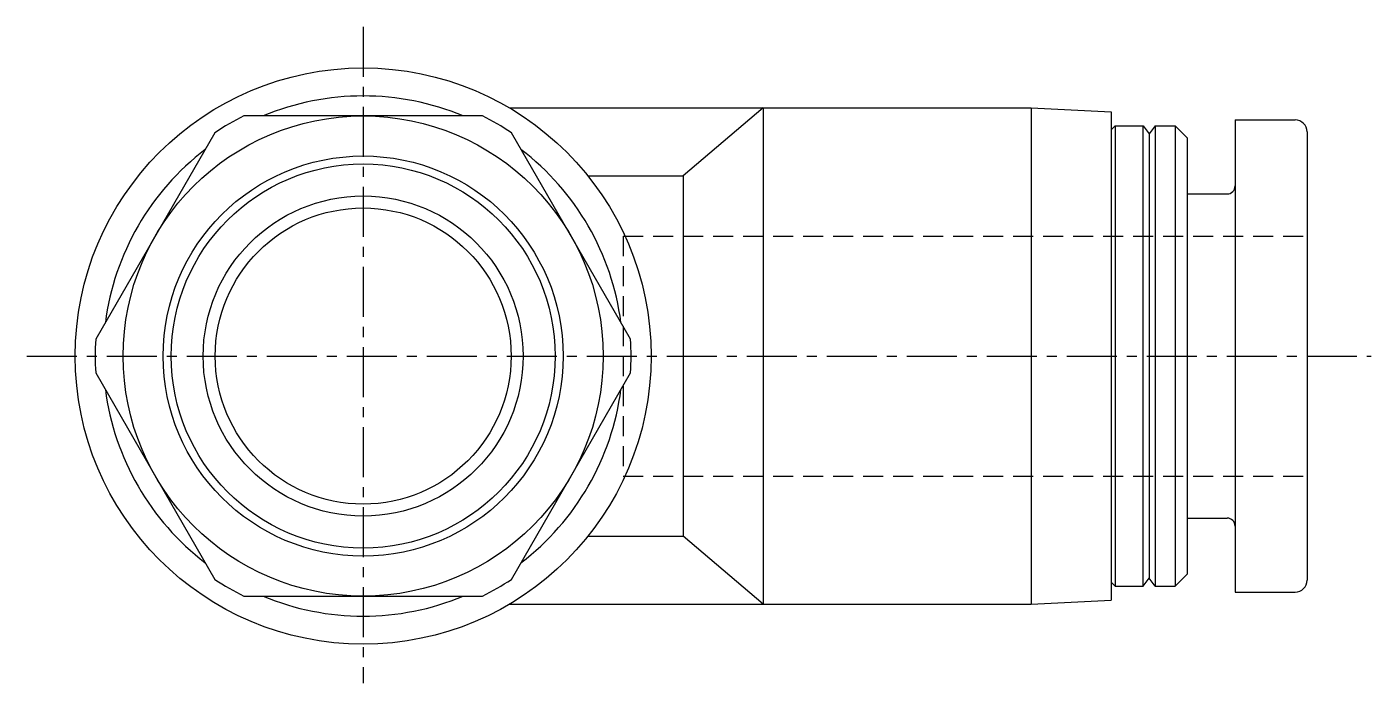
# Model space of a CAD drawing. Extents: x -6 to 95, y -15 to 76.
# Drawn here: x 27.95 to 61.56, y 59.67 to 76.07 of the extents above; entities that cross this region are included whole.
import ezdxf

# ---------------------------------------------------------------- set-up
doc = ezdxf.new("R2010")
doc.units = 0
doc.linetypes.add('CENTER', pattern=[2, 1.25, -0.25, 0.25, -0.25])
doc.linetypes.add('DASHED', pattern=[0.75, 0.5, -0.25])
doc.layers.get('0').update_dxf_attribs({"linetype": 'CONTINUOUS'})
doc.layers.add('CENTER', color=1, linetype='CENTER')

msp = doc.modelspace()

# ---------------------------------------------------------------- linework, layer by layer
at = {"color": 7, "linetype": 'CONTINUOUS'}
for p, q in [((40.022, 74.048), (53.061, 74.048)), ((46.361, 74.048), (44.361, 72.348)), ((46.361, 74.048), (46.361, 61.648)), ((53.061, 74.048), (53.061, 61.648)), ((53.061, 74.048), (55.061, 73.948)), ((55.061, 73.948), (55.061, 61.748)), ((39.343, 73.848), (33.379, 73.848)), ((58.161, 73.748), (59.661, 73.748)), ((58.161, 73.748), (58.161, 61.948)), ((32.656, 73.43), (29.674, 68.266)), ((43.048, 68.266), (40.066, 73.43)), ((55.061, 73.498), (55.161, 73.598)), ((55.161, 73.598), (55.861, 73.598)), ((55.161, 73.598), (55.161, 62.098)), ((55.861, 73.598), (56.011, 73.398)), ((55.861, 62.098), (55.861, 73.598)), ((56.161, 73.598), (56.011, 73.398)), ((56.011, 73.398), (56.011, 62.298)), ((56.161, 73.598), (56.661, 73.598)), ((56.161, 73.598), (56.161, 62.098)), ((56.661, 73.598), (56.961, 73.298)), ((56.661, 73.598), (56.661, 62.098)), ((56.961, 73.298), (56.961, 62.398)), ((59.961, 73.448), (59.961, 62.248)), ((41.981, 72.348), (44.361, 72.348)), ((44.361, 72.348), (44.361, 63.348)), ((56.961, 71.898), (57.961, 71.898)), ((29.674, 67.43), (32.656, 62.266)), ((40.066, 62.266), (43.048, 67.43)), ((56.961, 63.798), (57.961, 63.798)), ((41.981, 63.348), (44.361, 63.348)), ((46.361, 61.648), (44.361, 63.348)), ((55.061, 62.198), (55.161, 62.098)), ((55.861, 62.098), (56.011, 62.298)), ((56.161, 62.098), (56.011, 62.298)), ((56.661, 62.098), (56.961, 62.398)), ((33.379, 61.848), (39.343, 61.848)), ((55.161, 62.098), (55.861, 62.098)), ((56.161, 62.098), (56.661, 62.098)), ((58.161, 61.948), (59.661, 61.948)), ((40.022, 61.648), (53.061, 61.648)), ((53.061, 61.648), (55.061, 61.748))]:
    msp.add_line(p, q, dxfattribs=at)
at = {"color": 3, "linetype": 'DASHED'}
for p, q in [((42.861, 70.848), (59.961, 70.848)), ((42.861, 70.848), (42.861, 64.848)), ((42.861, 64.848), (59.961, 64.848))]:
    msp.add_line(p, q, dxfattribs=at)
at = {"color": 7, "linetype": 'CONTINUOUS'}
for radius in [7.2, 6, 5, 4.8, 4, 3.7]:
    msp.add_circle((36.361, 67.848), radius, dxfattribs=at)
for centre, radius, start, end in [((36.361, 67.848), 6.5, 67.3801, 112.6199), ((36.361, 67.848), 6.7, 116.4244, 123.5756), ((36.361, 67.848), 6.7, 56.4244, 63.5756), ((59.661, 73.448), 0.3, 0, 90), ((36.361, 67.848), 6.5, 127.3801, 172.6199), ((36.361, 67.848), 6.5, 7.3801, 52.6199), ((57.961, 72.098), 0.2, 270, 0), ((36.361, 67.848), 6.7, 176.4244, 183.5756), ((36.361, 67.848), 6.7, 356.4244, 3.5756), ((36.361, 67.848), 6.5, 187.3801, 232.6199), ((36.361, 67.848), 6.5, 307.3801, 352.6199), ((57.961, 63.598), 0.2, 0, 90), ((36.361, 67.848), 6.7, 236.4244, 243.5756), ((36.361, 67.848), 6.7, 296.4244, 303.5756), ((59.661, 62.248), 0.3, 270, 0), ((36.361, 67.848), 6.5, 247.3801, 292.6199)]:
    msp.add_arc(centre, radius, start, end, dxfattribs=at)
at = {"layer": 'CENTER', "color": 1, "linetype": 'CENTER'}
for p, q in [((36.361, 76.074), (36.361, 59.675)), ((27.953, 67.848), (61.563, 67.848))]:
    msp.add_line(p, q, dxfattribs=at)

doc.saveas('drawing.dxf')
